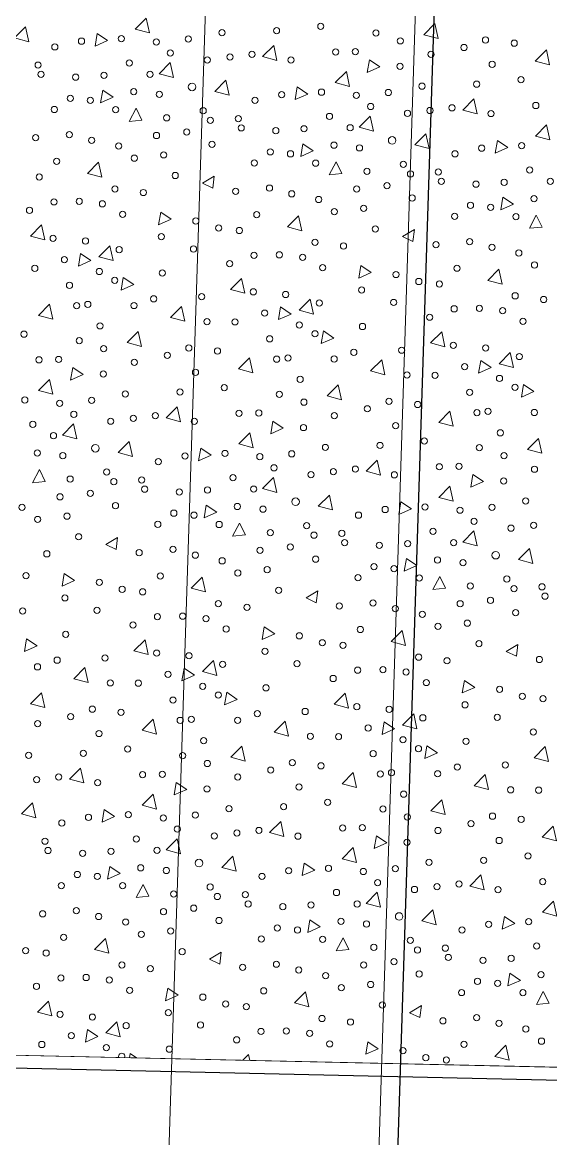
# Model space of a CAD drawing. Extents: x 2536801 to 2538856, y 7112140 to 7131569.
# Drawn here: x 2538106.5 to 2538134.2, y 7125144.8 to 7125203.3 of the extents above; entities that cross this region are included whole.
import ezdxf

# ---------------------------------------------------------------- set-up
doc = ezdxf.new("R2010")
doc.units = 0
doc.header["$LTSCALE"] = 100
doc.header["$MEASUREMENT"] = 0
for name, color, linetype, lineweight in [('D_BOC_XST', 4, 'Continuous', 13), ('D_CTB_1', 2, 'Continuous', 0), ('D_EOS_ML', 7, 'Continuous', 30), ('D_EOT_ML', 7, 'Continuous', 13), ('D_FOC_XST', 4, 'Continuous', 30), ('D_RIPRAP_1', 7, 'Continuous', 0)]:
    doc.layers.add(name, color=color, linetype=linetype, lineweight=lineweight)

msp = doc.modelspace()

# ---------------------------------------------------------------- linework, layer by layer
at = {"layer": 'D_BOC_XST', "lineweight": 0}
msp.add_line((2538065.879, 7125150.105), (2538221.899, 7125146.619), dxfattribs=at)
at = {"layer": 'D_BOC_XST', "lineweight": 0, "flags": 128}
msp.add_lwpolyline([(2538065.879, 7125150.105), (2538221.899, 7125146.619)], dxfattribs=at)
at = {"layer": 'D_CTB_1', "linetype": 'Continuous', "lineweight": 0, "ltscale": 0.025}
msp.add_line((2538115.994, 7124856.643), (2538134.146, 7125426.355), dxfattribs=at)
at = {"layer": 'D_EOS_ML'}
msp.add_line((2537858.555, 7116745.355), (2538220.422, 7128102.775), dxfattribs=at)
at = {"layer": 'D_EOT_ML'}
msp.add_line((2537846.561, 7116745.737), (2538208.428, 7128103.157), dxfattribs=at)
at = {"layer": 'D_FOC_XST'}
msp.add_line((2538065.864, 7125149.438), (2538221.884, 7125145.953), dxfattribs=at)
at = {"layer": 'D_RIPRAP_1', "color": 7, "linetype": 'Continuous', "lineweight": 0}
for p, q in [((2538115.911, 7125194.909), (2538116.524, 7125195.281)), ((2538116.447, 7125194.654), (2538115.911, 7125194.909)), ((2538116.524, 7125195.281), (2538116.447, 7125194.654)), ((2538126.399, 7125192.106), (2538127.012, 7125192.478)), ((2538126.935, 7125191.851), (2538126.399, 7125192.106)), ((2538127.012, 7125192.478), (2538126.935, 7125191.851)), ((2538110.85, 7125175.971), (2538111.463, 7125176.344)), ((2538111.463, 7125176.344), (2538111.386, 7125175.716)), ((2538111.386, 7125175.716), (2538110.85, 7125175.971)), ((2538121.338, 7125173.169), (2538121.951, 7125173.541)), ((2538121.951, 7125173.541), (2538121.874, 7125172.914)), ((2538121.874, 7125172.914), (2538121.338, 7125173.169)), ((2538131.826, 7125170.366), (2538132.439, 7125170.738)), ((2538132.362, 7125170.111), (2538131.826, 7125170.366)), ((2538132.439, 7125170.738), (2538132.362, 7125170.111)), ((2538116.277, 7125154.231), (2538116.89, 7125154.604)), ((2538116.89, 7125154.604), (2538116.814, 7125153.976)), ((2538116.814, 7125153.976), (2538116.277, 7125154.231)), ((2538126.765, 7125151.428), (2538127.378, 7125151.801)), ((2538127.378, 7125151.801), (2538127.302, 7125151.173)), ((2538127.302, 7125151.173), (2538126.765, 7125151.428))]:
    msp.add_line(p, q, dxfattribs=at)
at = {"layer": 'D_RIPRAP_1', "color": 7, "linetype": 'Continuous', "lineweight": 0, "flags": 128}
msp.add_lwpolyline([(2538239.134, 7125173.106, -0.01059), (2538242.367, 7125234.009), (2538042.985, 7125238.706), (2538043.662, 7125214.778, -0.01006), (2538044.155, 7125154.751, 0.000227), (2538044.204, 7125154.73, 0.094213), (2538065.879, 7125150.105), (2538221.899, 7125146.619, 0.08498), (2538238.368, 7125149.062)], format="xyb", close=True, dxfattribs=at)
for points in [[(2538106.813, 7125202.325), (2538106.062, 7125202.526), (2538106.642, 7125203.108)], [(2538113.131, 7125202.781), (2538112.38, 7125202.982), (2538112.96, 7125203.564)], [(2538128.259, 7125202.492), (2538127.508, 7125202.693), (2538128.088, 7125203.275)], [(2538110.279, 7125202.095), (2538110.39, 7125202.756), (2538110.939, 7125202.386)], [(2538119.811, 7125201.346), (2538119.06, 7125201.547), (2538119.64, 7125202.129)], [(2538134.1, 7125201.109), (2538133.349, 7125201.31), (2538133.929, 7125201.892)], [(2538124.545, 7125200.717), (2538124.656, 7125201.379), (2538125.205, 7125201.008)], [(2538114.384, 7125200.443), (2538113.632, 7125200.644), (2538114.212, 7125201.226)], [(2538123.619, 7125199.979), (2538122.868, 7125200.18), (2538123.448, 7125200.762)], [(2538117.301, 7125199.522), (2538116.55, 7125199.723), (2538117.13, 7125200.305)], [(2538110.568, 7125199.117), (2538110.679, 7125199.779), (2538111.228, 7125199.409)], [(2538120.767, 7125199.292), (2538120.878, 7125199.954), (2538121.427, 7125199.583)], [(2538130.299, 7125198.543), (2538129.548, 7125198.744), (2538130.128, 7125199.326)], [(2538112.729, 7125198.217), (2538112.063, 7125198.148), (2538112.426, 7125198.834)], [(2538124.872, 7125197.64), (2538124.12, 7125197.841), (2538124.7, 7125198.423)], [(2538134.107, 7125197.176), (2538133.356, 7125197.377), (2538133.936, 7125197.959)], [(2538127.789, 7125196.72), (2538127.038, 7125196.92), (2538127.618, 7125197.502)], [(2538121.056, 7125196.314), (2538121.167, 7125196.976), (2538121.716, 7125196.606)], [(2538131.255, 7125196.489), (2538131.366, 7125197.151), (2538131.915, 7125196.78)], [(2538110.633, 7125195.222), (2538109.881, 7125195.423), (2538110.461, 7125196.005)], [(2538123.217, 7125195.414), (2538122.551, 7125195.345), (2538122.914, 7125196.031)], [(2538131.544, 7125193.511), (2538131.655, 7125194.173), (2538132.204, 7125193.803)], [(2538113.609, 7125192.731), (2538113.719, 7125193.393), (2538114.268, 7125193.023)], [(2538121.121, 7125192.419), (2538120.369, 7125192.62), (2538120.949, 7125193.202)], [(2538133.705, 7125192.611), (2538133.039, 7125192.543), (2538133.402, 7125193.228)], [(2538107.642, 7125191.939), (2538106.89, 7125192.14), (2538107.47, 7125192.722)], [(2538111.233, 7125190.851), (2538110.481, 7125191.052), (2538111.061, 7125191.634)], [(2538109.405, 7125190.563), (2538109.515, 7125191.225), (2538110.064, 7125190.855)], [(2538124.097, 7125189.929), (2538124.207, 7125190.591), (2538124.756, 7125190.22)], [(2538131.609, 7125189.617), (2538130.857, 7125189.817), (2538131.437, 7125190.399)], [(2538111.643, 7125189.303), (2538111.754, 7125189.965), (2538112.303, 7125189.594)], [(2538118.13, 7125189.136), (2538117.378, 7125189.337), (2538117.958, 7125189.919)], [(2538108.064, 7125187.777), (2538107.312, 7125187.978), (2538107.892, 7125188.56)], [(2538114.983, 7125187.671), (2538114.231, 7125187.872), (2538114.811, 7125188.454)], [(2538121.721, 7125188.048), (2538120.969, 7125188.249), (2538121.549, 7125188.831)], [(2538119.892, 7125187.761), (2538120.003, 7125188.423), (2538120.552, 7125188.052)], [(2538112.711, 7125186.357), (2538111.959, 7125186.558), (2538112.539, 7125187.14)], [(2538122.131, 7125186.5), (2538122.242, 7125187.162), (2538122.791, 7125186.792)], [(2538128.618, 7125186.334), (2538127.866, 7125186.534), (2538128.446, 7125187.116)], [(2538118.552, 7125184.974), (2538117.8, 7125185.175), (2538118.38, 7125185.757)], [(2538125.471, 7125184.868), (2538124.719, 7125185.069), (2538125.299, 7125185.651)], [(2538130.38, 7125184.958), (2538130.491, 7125185.62), (2538131.04, 7125185.249)], [(2538132.209, 7125185.246), (2538131.457, 7125185.446), (2538132.037, 7125186.028)], [(2538108.996, 7125184.582), (2538109.107, 7125185.244), (2538109.656, 7125184.874)], [(2538108.07, 7125183.844), (2538107.319, 7125184.045), (2538107.899, 7125184.627)], [(2538123.199, 7125183.554), (2538122.447, 7125183.755), (2538123.027, 7125184.337)], [(2538132.619, 7125183.697), (2538132.729, 7125184.359), (2538133.278, 7125183.989)], [(2538114.75, 7125182.409), (2538113.999, 7125182.61), (2538114.579, 7125183.192)], [(2538129.04, 7125182.172), (2538128.288, 7125182.372), (2538128.868, 7125182.954)], [(2538109.323, 7125181.505), (2538108.572, 7125181.706), (2538109.151, 7125182.288)], [(2538119.484, 7125181.779), (2538119.595, 7125182.441), (2538120.144, 7125182.071)], [(2538118.558, 7125181.041), (2538117.807, 7125181.242), (2538118.387, 7125181.824)], [(2538133.687, 7125180.752), (2538132.935, 7125180.953), (2538133.515, 7125181.535)], [(2538112.24, 7125180.585), (2538111.489, 7125180.786), (2538112.069, 7125181.368)], [(2538115.706, 7125180.354), (2538115.817, 7125181.016), (2538116.366, 7125180.646)], [(2538125.238, 7125179.606), (2538124.487, 7125179.807), (2538125.067, 7125180.389)], [(2538107.668, 7125179.279), (2538107.002, 7125179.211), (2538107.365, 7125179.896)], [(2538119.811, 7125178.703), (2538119.059, 7125178.903), (2538119.639, 7125179.485)], [(2538129.972, 7125178.976), (2538130.083, 7125179.638), (2538130.632, 7125179.268)], [(2538122.728, 7125177.782), (2538121.977, 7125177.983), (2538122.557, 7125178.565)], [(2538129.046, 7125178.238), (2538128.295, 7125178.439), (2538128.875, 7125179.021)], [(2538115.995, 7125177.377), (2538116.106, 7125178.039), (2538116.655, 7125177.668)], [(2538126.194, 7125177.551), (2538126.305, 7125178.213), (2538126.854, 7125177.843)], [(2538118.156, 7125176.476), (2538117.49, 7125176.408), (2538117.853, 7125177.093)], [(2538130.299, 7125175.9), (2538129.547, 7125176.101), (2538130.127, 7125176.683)], [(2538133.216, 7125174.979), (2538132.465, 7125175.18), (2538133.045, 7125175.762)], [(2538126.483, 7125174.574), (2538126.594, 7125175.236), (2538127.143, 7125174.865)], [(2538108.548, 7125173.794), (2538108.659, 7125174.456), (2538109.208, 7125174.086)], [(2538116.06, 7125173.482), (2538115.308, 7125173.683), (2538115.888, 7125174.265)], [(2538128.644, 7125173.674), (2538127.978, 7125173.605), (2538128.341, 7125174.291)], [(2538119.036, 7125170.991), (2538119.147, 7125171.653), (2538119.696, 7125171.283)], [(2538126.548, 7125170.679), (2538125.796, 7125170.88), (2538126.376, 7125171.462)], [(2538106.582, 7125170.365), (2538106.693, 7125171.027), (2538107.242, 7125170.657)], [(2538113.069, 7125170.199), (2538112.317, 7125170.4), (2538112.897, 7125170.982)], [(2538116.66, 7125169.111), (2538115.908, 7125169.312), (2538116.488, 7125169.894)], [(2538109.922, 7125168.734), (2538109.17, 7125168.935), (2538109.75, 7125169.517)], [(2538114.832, 7125168.823), (2538114.942, 7125169.485), (2538115.491, 7125169.115)], [(2538129.524, 7125168.188), (2538129.634, 7125168.85), (2538130.183, 7125168.48)], [(2538107.65, 7125167.42), (2538106.898, 7125167.621), (2538107.478, 7125168.203)], [(2538117.07, 7125167.563), (2538117.181, 7125168.224), (2538117.73, 7125167.854)], [(2538123.557, 7125167.396), (2538122.805, 7125167.597), (2538123.385, 7125168.179)], [(2538113.491, 7125166.037), (2538112.739, 7125166.238), (2538113.319, 7125166.82)], [(2538127.148, 7125166.308), (2538126.396, 7125166.509), (2538126.976, 7125167.091)], [(2538120.41, 7125165.931), (2538119.658, 7125166.132), (2538120.238, 7125166.714)], [(2538125.32, 7125166.02), (2538125.43, 7125166.682), (2538125.979, 7125166.312)], [(2538118.138, 7125164.617), (2538117.386, 7125164.818), (2538117.966, 7125165.4)], [(2538127.558, 7125164.76), (2538127.669, 7125165.422), (2538128.218, 7125165.051)], [(2538134.045, 7125164.593), (2538133.293, 7125164.794), (2538133.873, 7125165.376)], [(2538109.69, 7125163.471), (2538108.938, 7125163.672), (2538109.518, 7125164.254)], [(2538123.979, 7125163.234), (2538123.227, 7125163.435), (2538123.807, 7125164.017)], [(2538130.898, 7125163.128), (2538130.146, 7125163.329), (2538130.726, 7125163.911)], [(2538114.423, 7125162.842), (2538114.534, 7125163.504), (2538115.083, 7125163.133)], [(2538113.498, 7125162.104), (2538112.746, 7125162.305), (2538113.326, 7125162.887)], [(2538107.18, 7125161.648), (2538106.428, 7125161.848), (2538107.008, 7125162.43)], [(2538128.626, 7125161.814), (2538127.874, 7125162.015), (2538128.454, 7125162.597)], [(2538110.646, 7125161.417), (2538110.756, 7125162.079), (2538111.305, 7125161.708)], [(2538120.177, 7125160.669), (2538119.426, 7125160.869), (2538120.006, 7125161.451)], [(2538134.467, 7125160.431), (2538133.715, 7125160.632), (2538134.295, 7125161.214)], [(2538114.75, 7125159.765), (2538113.999, 7125159.966), (2538114.579, 7125160.548)], [(2538124.911, 7125160.039), (2538125.022, 7125160.701), (2538125.571, 7125160.331)], [(2538123.986, 7125159.301), (2538123.234, 7125159.502), (2538123.814, 7125160.084)], [(2538117.668, 7125158.845), (2538116.916, 7125159.046), (2538117.496, 7125159.628)], [(2538121.133, 7125158.614), (2538121.244, 7125159.276), (2538121.793, 7125158.906)], [(2538110.935, 7125158.439), (2538111.045, 7125159.101), (2538111.594, 7125158.731)], [(2538130.665, 7125157.866), (2538129.914, 7125158.067), (2538130.494, 7125158.649)], [(2538113.095, 7125157.539), (2538112.429, 7125157.471), (2538112.792, 7125158.156)], [(2538125.238, 7125156.962), (2538124.487, 7125157.163), (2538125.066, 7125157.745)], [(2538134.473, 7125156.498), (2538133.722, 7125156.699), (2538134.302, 7125157.281)], [(2538121.423, 7125155.636), (2538121.533, 7125156.298), (2538122.082, 7125155.928)], [(2538128.155, 7125156.042), (2538127.404, 7125156.243), (2538127.984, 7125156.825)], [(2538131.621, 7125155.811), (2538131.732, 7125156.473), (2538132.281, 7125156.103)], [(2538110.999, 7125154.545), (2538110.248, 7125154.745), (2538110.828, 7125155.327)], [(2538123.583, 7125154.736), (2538122.917, 7125154.668), (2538123.28, 7125155.353)], [(2538131.91, 7125152.834), (2538132.021, 7125153.496), (2538132.57, 7125153.125)], [(2538113.975, 7125152.054), (2538114.086, 7125152.716), (2538114.635, 7125152.345)], [(2538121.487, 7125151.742), (2538120.736, 7125151.943), (2538121.315, 7125152.525)], [(2538134.071, 7125151.933), (2538133.405, 7125151.865), (2538133.768, 7125152.55)], [(2538108.008, 7125151.261), (2538107.257, 7125151.462), (2538107.836, 7125152.044)], [(2538109.771, 7125149.886), (2538109.881, 7125150.548), (2538110.43, 7125150.177)], [(2538111.599, 7125150.174), (2538110.847, 7125150.374), (2538111.427, 7125150.956)], [(2538124.463, 7125149.251), (2538124.574, 7125149.913), (2538125.123, 7125149.543)], [(2538131.975, 7125148.939), (2538131.223, 7125149.14), (2538131.803, 7125149.722)]]:
    msp.add_lwpolyline(points, close=True, dxfattribs=at)
for points in [[(2538112.084, 7125149.073), (2538112.12, 7125149.287), (2538112.45, 7125149.065)], [(2538118.024, 7125148.94), (2538118.324, 7125149.242), (2538118.392, 7125148.932)]]:
    msp.add_lwpolyline(points, dxfattribs=at)
at = {"layer": 'D_RIPRAP_1', "color": 7, "linetype": 'Continuous', "lineweight": 0}
for centre, radius in [((2538119.79, 7125202.902), 0.163), ((2538122.108, 7125203.132), 0.163), ((2538109.569, 7125202.351), 0.163), ((2538111.659, 7125202.484), 0.163), ((2538113.486, 7125202.312), 0.163), ((2538115.162, 7125202.464), 0.163), ((2538116.926, 7125202.798), 0.163), ((2538124.996, 7125202.784), 0.163), ((2538126.282, 7125202.368), 0.163), ((2538130.741, 7125202.411), 0.163), ((2538108.171, 7125202.053), 0.163), ((2538114.229, 7125201.73), 0.163), ((2538122.889, 7125201.785), 0.163), ((2538123.923, 7125201.804), 0.163), ((2538129.61, 7125202.021), 0.163), ((2538132.245, 7125202.247), 0.163), ((2538112.078, 7125201.21), 0.163), ((2538116.164, 7125201.371), 0.163), ((2538117.345, 7125201.523), 0.163), ((2538118.498, 7125201.662), 0.163), ((2538120.542, 7125201.362), 0.163), ((2538127.881, 7125201.657), 0.163), ((2538107.295, 7125201.097), 0.163), ((2538107.45, 7125200.611), 0.163), ((2538110.744, 7125200.563), 0.163), ((2538113.161, 7125200.614), 0.163), ((2538126.262, 7125201.038), 0.163), ((2538131.091, 7125201.135), 0.163), ((2538109.266, 7125200.465), 0.163), ((2538115.361, 7125199.954), 0.199), ((2538127.414, 7125199.995), 0.163), ((2538130.278, 7125200.1), 0.163), ((2538132.596, 7125200.329), 0.163), ((2538112.309, 7125199.704), 0.163), ((2538113.65, 7125199.562), 0.163), ((2538120.057, 7125199.548), 0.163), ((2538122.146, 7125199.681), 0.163), ((2538123.974, 7125199.509), 0.163), ((2538125.65, 7125199.662), 0.163), ((2538108.979, 7125199.353), 0.163), ((2538110.034, 7125199.249), 0.163), ((2538118.659, 7125199.251), 0.163), ((2538124.717, 7125198.928), 0.163), ((2538128.986, 7125198.859), 0.163), ((2538133.377, 7125198.982), 0.163), ((2538108.143, 7125198.771), 0.163), ((2538111.357, 7125198.761), 0.163), ((2538114.036, 7125198.335), 0.163), ((2538115.944, 7125198.703), 0.163), ((2538117.783, 7125198.295), 0.163), ((2538122.566, 7125198.407), 0.163), ((2538126.652, 7125198.568), 0.163), ((2538127.833, 7125198.72), 0.163), ((2538131.03, 7125198.559), 0.163), ((2538116.323, 7125198.2), 0.163), ((2538117.938, 7125197.808), 0.163), ((2538119.754, 7125197.662), 0.163), ((2538121.232, 7125197.76), 0.163), ((2538123.649, 7125197.812), 0.163), ((2538107.165, 7125197.29), 0.163), ((2538108.931, 7125197.453), 0.163), ((2538110.101, 7125197.153), 0.163), ((2538113.498, 7125197.407), 0.163), ((2538115.086, 7125197.587), 0.163), ((2538125.849, 7125197.151), 0.199), ((2538111.513, 7125196.857), 0.163), ((2538116.411, 7125196.941), 0.163), ((2538119.467, 7125196.55), 0.163), ((2538122.797, 7125196.901), 0.163), ((2538124.138, 7125196.76), 0.163), ((2538130.545, 7125196.745), 0.163), ((2538132.634, 7125196.878), 0.163), ((2538108.266, 7125196.058), 0.163), ((2538112.333, 7125196.221), 0.163), ((2538113.871, 7125196.392), 0.163), ((2538118.631, 7125195.969), 0.163), ((2538120.522, 7125196.446), 0.163), ((2538121.845, 7125195.958), 0.163), ((2538126.432, 7125195.9), 0.163), ((2538129.147, 7125196.448), 0.163), ((2538114.479, 7125195.312), 0.163), ((2538124.524, 7125195.532), 0.163), ((2538126.811, 7125195.397), 0.163), ((2538128.271, 7125195.492), 0.163), ((2538133.054, 7125195.605), 0.163), ((2538107.352, 7125195.232), 0.163), ((2538125.574, 7125194.784), 0.163), ((2538128.426, 7125195.005), 0.163), ((2538130.242, 7125194.859), 0.163), ((2538131.719, 7125194.957), 0.163), ((2538134.137, 7125195.009), 0.163), ((2538111.318, 7125194.609), 0.163), ((2538112.811, 7125194.419), 0.163), ((2538117.653, 7125194.487), 0.163), ((2538119.419, 7125194.65), 0.163), ((2538120.589, 7125194.35), 0.163), ((2538123.986, 7125194.604), 0.163), ((2538126.899, 7125194.138), 0.163), ((2538108.122, 7125193.929), 0.163), ((2538109.448, 7125193.955), 0.163), ((2538110.666, 7125193.828), 0.163), ((2538122.001, 7125194.054), 0.163), ((2538124.359, 7125193.589), 0.163), ((2538129.955, 7125193.748), 0.163), ((2538131.01, 7125193.644), 0.163), ((2538133.285, 7125194.098), 0.163), ((2538106.843, 7125193.49), 0.163), ((2538111.724, 7125193.279), 0.163), ((2538118.754, 7125193.255), 0.163), ((2538122.821, 7125193.418), 0.163), ((2538129.119, 7125193.166), 0.163), ((2538132.333, 7125193.156), 0.163), ((2538115.561, 7125192.924), 0.163), ((2538116.759, 7125192.56), 0.163), ((2538117.84, 7125192.429), 0.163), ((2538124.967, 7125192.51), 0.163), ((2538108.081, 7125192.018), 0.163), ((2538109.777, 7125191.878), 0.163), ((2538113.757, 7125192.11), 0.163), ((2538121.806, 7125191.806), 0.163), ((2538129.907, 7125191.848), 0.163), ((2538111.542, 7125191.429), 0.163), ((2538115.439, 7125191.46), 0.163), ((2538123.299, 7125191.616), 0.163), ((2538128.141, 7125191.684), 0.163), ((2538131.077, 7125191.547), 0.163), ((2538132.489, 7125191.251), 0.163), ((2538108.675, 7125190.901), 0.163), ((2538117.331, 7125190.687), 0.163), ((2538118.61, 7125191.126), 0.163), ((2538119.936, 7125191.152), 0.163), ((2538121.154, 7125191.026), 0.163), ((2538133.308, 7125190.616), 0.163), ((2538107.124, 7125190.442), 0.163), ((2538110.498, 7125190.279), 0.163), ((2538113.806, 7125190.199), 0.163), ((2538122.212, 7125190.476), 0.163), ((2538126.049, 7125190.121), 0.163), ((2538129.242, 7125190.452), 0.163), ((2538108.94, 7125189.555), 0.163), ((2538111.313, 7125189.818), 0.163), ((2538127.247, 7125189.757), 0.163), ((2538128.328, 7125189.626), 0.163), ((2538115.863, 7125188.958), 0.163), ((2538118.569, 7125189.216), 0.163), ((2538120.264, 7125189.075), 0.163), ((2538124.245, 7125189.307), 0.163), ((2538132.294, 7125189.003), 0.163), ((2538109.312, 7125188.489), 0.163), ((2538109.9, 7125188.553), 0.163), ((2538112.322, 7125188.496), 0.163), ((2538113.353, 7125188.846), 0.163), ((2538122.03, 7125188.626), 0.163), ((2538125.927, 7125188.657), 0.163), ((2538129.098, 7125188.323), 0.163), ((2538130.424, 7125188.35), 0.163), ((2538133.787, 7125188.813), 0.163), ((2538119.163, 7125188.098), 0.163), ((2538127.819, 7125187.884), 0.163), ((2538131.642, 7125188.223), 0.163), ((2538110.54, 7125187.43), 0.163), ((2538116.14, 7125187.656), 0.163), ((2538117.612, 7125187.639), 0.163), ((2538120.986, 7125187.477), 0.163), ((2538124.294, 7125187.396), 0.163), ((2538132.7, 7125187.673), 0.163), ((2538106.559, 7125186.997), 0.163), ((2538109.448, 7125186.65), 0.163), ((2538119.428, 7125186.752), 0.163), ((2538121.801, 7125187.015), 0.163), ((2538110.734, 7125186.233), 0.163), ((2538115.192, 7125186.276), 0.163), ((2538116.696, 7125186.112), 0.163), ((2538123.841, 7125186.043), 0.163), ((2538126.351, 7125186.155), 0.163), ((2538129.057, 7125186.413), 0.163), ((2538130.752, 7125186.272), 0.163), ((2538107.34, 7125185.65), 0.163), ((2538108.374, 7125185.67), 0.163), ((2538112.332, 7125185.523), 0.163), ((2538114.061, 7125185.887), 0.163), ((2538119.8, 7125185.686), 0.163), ((2538120.388, 7125185.75), 0.163), ((2538122.81, 7125185.693), 0.163), ((2538132.518, 7125185.823), 0.163), ((2538110.714, 7125184.904), 0.163), ((2538115.542, 7125185), 0.163), ((2538126.628, 7125184.853), 0.163), ((2538128.1, 7125184.837), 0.163), ((2538129.651, 7125185.296), 0.163), ((2538117.047, 7125184.194), 0.163), ((2538121.028, 7125184.627), 0.163), ((2538131.474, 7125184.674), 0.163), ((2538132.289, 7125184.212), 0.163), ((2538111.865, 7125183.861), 0.163), ((2538114.729, 7125183.965), 0.163), ((2538119.935, 7125183.847), 0.163), ((2538129.916, 7125183.949), 0.163), ((2538106.598, 7125183.546), 0.163), ((2538108.425, 7125183.375), 0.163), ((2538110.101, 7125183.527), 0.163), ((2538121.222, 7125183.431), 0.163), ((2538124.549, 7125183.084), 0.163), ((2538125.68, 7125183.473), 0.163), ((2538127.184, 7125183.309), 0.163), ((2538109.168, 7125182.793), 0.163), ((2538111.103, 7125182.433), 0.163), ((2538112.284, 7125182.585), 0.163), ((2538113.437, 7125182.724), 0.163), ((2538115.481, 7125182.425), 0.163), ((2538117.828, 7125182.847), 0.163), ((2538118.862, 7125182.867), 0.163), ((2538122.82, 7125182.72), 0.163), ((2538130.288, 7125182.883), 0.163), ((2538130.876, 7125182.948), 0.163), ((2538133.298, 7125182.891), 0.163), ((2538107.017, 7125182.273), 0.163), ((2538121.202, 7125182.101), 0.163), ((2538126.03, 7125182.197), 0.163), ((2538108.1, 7125181.677), 0.163), ((2538127.535, 7125181.391), 0.163), ((2538131.516, 7125181.824), 0.163), ((2538107.248, 7125180.766), 0.163), ((2538110.3, 7125181.017), 0.199), ((2538117.086, 7125180.743), 0.163), ((2538120.589, 7125180.724), 0.163), ((2538122.353, 7125181.058), 0.163), ((2538125.217, 7125181.162), 0.163), ((2538130.423, 7125181.044), 0.163), ((2538108.589, 7125180.625), 0.163), ((2538113.598, 7125180.313), 0.163), ((2538114.996, 7125180.61), 0.163), ((2538118.913, 7125180.572), 0.163), ((2538131.71, 7125180.628), 0.163), ((2538110.883, 7125179.766), 0.163), ((2538119.656, 7125179.99), 0.163), ((2538121.591, 7125179.63), 0.163), ((2538122.772, 7125179.783), 0.163), ((2538123.925, 7125179.922), 0.163), ((2538125.969, 7125179.622), 0.163), ((2538128.316, 7125180.044), 0.163), ((2538129.35, 7125180.064), 0.163), ((2538133.308, 7125179.917), 0.163), ((2538108.975, 7125179.398), 0.163), ((2538111.262, 7125179.263), 0.163), ((2538112.722, 7125179.357), 0.163), ((2538117.505, 7125179.47), 0.163), ((2538131.69, 7125179.298), 0.163), ((2538108.437, 7125178.469), 0.163), ((2538110.026, 7125178.649), 0.163), ((2538112.877, 7125178.87), 0.163), ((2538114.693, 7125178.725), 0.163), ((2538116.171, 7125178.823), 0.163), ((2538118.588, 7125178.874), 0.163), ((2538106.452, 7125177.919), 0.163), ((2538111.35, 7125178.003), 0.163), ((2538117.736, 7125177.963), 0.163), ((2538119.077, 7125177.822), 0.163), ((2538120.788, 7125178.214), 0.199), ((2538125.484, 7125177.807), 0.163), ((2538127.574, 7125177.941), 0.163), ((2538129.401, 7125177.769), 0.163), ((2538131.077, 7125177.921), 0.163), ((2538132.841, 7125178.255), 0.163), ((2538107.272, 7125177.284), 0.163), ((2538108.81, 7125177.455), 0.163), ((2538114.407, 7125177.613), 0.163), ((2538115.461, 7125177.509), 0.163), ((2538124.086, 7125177.51), 0.163), ((2538130.144, 7125177.187), 0.163), ((2538113.57, 7125177.031), 0.163), ((2538116.784, 7125177.021), 0.163), ((2538119.463, 7125176.595), 0.163), ((2538121.371, 7125176.963), 0.163), ((2538127.993, 7125176.667), 0.163), ((2538132.079, 7125176.828), 0.163), ((2538133.26, 7125176.98), 0.163), ((2538109.418, 7125176.375), 0.163), ((2538121.75, 7125176.46), 0.163), ((2538123.21, 7125176.554), 0.163), ((2538123.365, 7125176.068), 0.163), ((2538126.659, 7125176.02), 0.163), ((2538129.076, 7125176.071), 0.163), ((2538107.75, 7125175.481), 0.163), ((2538112.592, 7125175.549), 0.163), ((2538114.358, 7125175.713), 0.163), ((2538115.529, 7125175.413), 0.163), ((2538118.925, 7125175.666), 0.163), ((2538120.513, 7125175.846), 0.163), ((2538125.181, 7125175.922), 0.163), ((2538131.276, 7125175.411), 0.199), ((2538116.94, 7125175.116), 0.163), ((2538121.838, 7125175.201), 0.163), ((2538124.894, 7125174.81), 0.163), ((2538128.224, 7125175.16), 0.163), ((2538129.565, 7125175.019), 0.163), ((2538106.663, 7125174.341), 0.163), ((2538113.694, 7125174.317), 0.163), ((2538117.76, 7125174.481), 0.163), ((2538119.298, 7125174.652), 0.163), ((2538124.058, 7125174.228), 0.163), ((2538125.949, 7125174.706), 0.163), ((2538110.5, 7125173.987), 0.163), ((2538127.272, 7125174.218), 0.163), ((2538129.951, 7125173.792), 0.163), ((2538131.859, 7125174.16), 0.163), ((2538132.238, 7125173.657), 0.163), ((2538133.698, 7125173.751), 0.163), ((2538108.697, 7125173.173), 0.163), ((2538111.699, 7125173.623), 0.163), ((2538112.779, 7125173.491), 0.163), ((2538119.906, 7125173.572), 0.163), ((2538133.853, 7125173.265), 0.163), ((2538106.482, 7125172.491), 0.163), ((2538110.378, 7125172.523), 0.163), ((2538116.745, 7125172.868), 0.163), ((2538118.238, 7125172.678), 0.163), ((2538123.08, 7125172.747), 0.163), ((2538124.846, 7125172.91), 0.163), ((2538126.016, 7125172.61), 0.163), ((2538129.413, 7125172.864), 0.163), ((2538131.001, 7125173.044), 0.163), ((2538113.549, 7125172.188), 0.163), ((2538114.875, 7125172.215), 0.163), ((2538116.093, 7125172.088), 0.163), ((2538127.428, 7125172.313), 0.163), ((2538132.326, 7125172.398), 0.163), ((2538112.27, 7125171.75), 0.163), ((2538117.151, 7125171.538), 0.163), ((2538124.181, 7125171.515), 0.163), ((2538128.248, 7125171.678), 0.163), ((2538129.786, 7125171.849), 0.163), ((2538108.745, 7125171.261), 0.163), ((2538120.988, 7125171.184), 0.163), ((2538122.187, 7125170.82), 0.163), ((2538130.394, 7125170.769), 0.163), ((2538113.508, 7125170.278), 0.163), ((2538115.204, 7125170.138), 0.163), ((2538119.184, 7125170.37), 0.163), ((2538123.267, 7125170.689), 0.163), ((2538107.261, 7125169.559), 0.163), ((2538108.292, 7125169.908), 0.163), ((2538110.802, 7125170.02), 0.163), ((2538116.97, 7125169.689), 0.163), ((2538120.866, 7125169.72), 0.163), ((2538127.233, 7125170.066), 0.163), ((2538128.726, 7125169.876), 0.163), ((2538133.568, 7125169.944), 0.163), ((2538114.102, 7125169.161), 0.163), ((2538124.037, 7125169.386), 0.163), ((2538125.363, 7125169.412), 0.163), ((2538126.581, 7125169.285), 0.163), ((2538111.079, 7125168.718), 0.163), ((2538112.551, 7125168.702), 0.163), ((2538115.925, 7125168.539), 0.163), ((2538119.233, 7125168.459), 0.163), ((2538122.758, 7125168.947), 0.163), ((2538127.639, 7125168.736), 0.163), ((2538131.476, 7125168.381), 0.163), ((2538114.368, 7125167.815), 0.163), ((2538116.74, 7125168.077), 0.163), ((2538132.674, 7125168.017), 0.163), ((2538133.755, 7125167.886), 0.163), ((2538110.131, 7125167.339), 0.163), ((2538121.29, 7125167.217), 0.163), ((2538123.996, 7125167.475), 0.163), ((2538125.692, 7125167.335), 0.163), ((2538129.672, 7125167.567), 0.163), ((2538109, 7125166.949), 0.163), ((2538111.636, 7125167.174), 0.163), ((2538114.739, 7125166.749), 0.163), ((2538115.327, 7125166.813), 0.163), ((2538117.749, 7125166.756), 0.163), ((2538118.78, 7125167.106), 0.163), ((2538127.457, 7125166.886), 0.163), ((2538131.354, 7125166.917), 0.163), ((2538107.271, 7125166.585), 0.163), ((2538110.481, 7125166.063), 0.163), ((2538124.59, 7125166.358), 0.163), ((2538133.246, 7125166.144), 0.163), ((2538115.967, 7125165.69), 0.163), ((2538121.567, 7125165.916), 0.163), ((2538123.039, 7125165.899), 0.163), ((2538126.413, 7125165.736), 0.163), ((2538129.721, 7125165.656), 0.163), ((2538106.805, 7125164.923), 0.163), ((2538109.669, 7125165.028), 0.163), ((2538111.986, 7125165.257), 0.163), ((2538114.875, 7125164.909), 0.163), ((2538124.855, 7125165.012), 0.163), ((2538127.228, 7125165.274), 0.163), ((2538116.161, 7125164.493), 0.163), ((2538120.619, 7125164.536), 0.163), ((2538122.124, 7125164.372), 0.163), ((2538129.268, 7125164.303), 0.163), ((2538131.778, 7125164.415), 0.163), ((2538108.377, 7125163.787), 0.163), ((2538112.767, 7125163.91), 0.163), ((2538113.801, 7125163.929), 0.163), ((2538117.759, 7125163.782), 0.163), ((2538119.488, 7125164.146), 0.163), ((2538125.227, 7125163.946), 0.163), ((2538125.815, 7125164.01), 0.163), ((2538128.237, 7125163.953), 0.163), ((2538107.224, 7125163.648), 0.163), ((2538110.42, 7125163.487), 0.163), ((2538116.141, 7125163.163), 0.163), ((2538120.969, 7125163.26), 0.163), ((2538132.055, 7125163.113), 0.163), ((2538126.455, 7125162.887), 0.163), ((2538133.527, 7125163.096), 0.163), ((2538117.293, 7125162.121), 0.163), ((2538120.157, 7125162.225), 0.163), ((2538122.474, 7125162.454), 0.163), ((2538125.363, 7125162.107), 0.163), ((2538108.537, 7125161.376), 0.163), ((2538109.936, 7125161.673), 0.163), ((2538112.025, 7125161.806), 0.163), ((2538113.852, 7125161.634), 0.163), ((2538115.529, 7125161.787), 0.163), ((2538126.649, 7125161.69), 0.163), ((2538131.107, 7125161.733), 0.163), ((2538132.611, 7125161.569), 0.163), ((2538114.595, 7125161.053), 0.163), ((2538117.711, 7125160.845), 0.163), ((2538118.864, 7125160.984), 0.163), ((2538123.255, 7125161.107), 0.163), ((2538124.289, 7125161.127), 0.163), ((2538128.247, 7125160.98), 0.163), ((2538129.976, 7125161.344), 0.163), ((2538107.661, 7125160.42), 0.163), ((2538112.444, 7125160.533), 0.163), ((2538116.53, 7125160.693), 0.163), ((2538120.908, 7125160.684), 0.163), ((2538126.629, 7125160.361), 0.163), ((2538131.457, 7125160.457), 0.163), ((2538107.816, 7125159.933), 0.163), ((2538109.632, 7125159.787), 0.163), ((2538111.11, 7125159.885), 0.163), ((2538113.527, 7125159.937), 0.163), ((2538132.962, 7125159.651), 0.163), ((2538112.675, 7125159.026), 0.163), ((2538115.727, 7125159.276), 0.199), ((2538127.781, 7125159.318), 0.163), ((2538130.644, 7125159.422), 0.163), ((2538109.346, 7125158.676), 0.163), ((2538110.401, 7125158.572), 0.163), ((2538114.016, 7125158.885), 0.163), ((2538119.025, 7125158.573), 0.163), ((2538120.423, 7125158.87), 0.163), ((2538122.513, 7125159.003), 0.163), ((2538124.34, 7125158.831), 0.163), ((2538126.016, 7125158.984), 0.163), ((2538108.509, 7125158.094), 0.163), ((2538111.723, 7125158.084), 0.163), ((2538116.31, 7125158.025), 0.163), ((2538125.083, 7125158.25), 0.163), ((2538127.018, 7125157.89), 0.163), ((2538128.199, 7125158.042), 0.163), ((2538129.352, 7125158.181), 0.163), ((2538131.396, 7125157.882), 0.163), ((2538133.743, 7125158.304), 0.163), ((2538114.402, 7125157.658), 0.163), ((2538116.689, 7125157.523), 0.163), ((2538118.149, 7125157.617), 0.163), ((2538122.932, 7125157.73), 0.163), ((2538109.298, 7125156.776), 0.163), ((2538113.864, 7125156.729), 0.163), ((2538115.453, 7125156.909), 0.163), ((2538118.304, 7125157.13), 0.163), ((2538120.12, 7125156.984), 0.163), ((2538121.598, 7125157.082), 0.163), ((2538124.015, 7125157.134), 0.163), ((2538107.531, 7125156.612), 0.163), ((2538110.468, 7125156.475), 0.163), ((2538111.879, 7125156.179), 0.163), ((2538116.777, 7125156.263), 0.163), ((2538123.163, 7125156.223), 0.163), ((2538126.215, 7125156.474), 0.199), ((2538133.001, 7125156.2), 0.163), ((2538112.699, 7125155.544), 0.163), ((2538114.237, 7125155.714), 0.163), ((2538119.834, 7125155.873), 0.163), ((2538120.889, 7125155.769), 0.163), ((2538124.504, 7125156.082), 0.163), ((2538129.513, 7125155.77), 0.163), ((2538130.911, 7125156.067), 0.163), ((2538108.633, 7125155.38), 0.163), ((2538118.997, 7125155.291), 0.163), ((2538122.211, 7125155.281), 0.163), ((2538126.798, 7125155.223), 0.163), ((2538133.42, 7125154.927), 0.163), ((2538106.638, 7125154.685), 0.163), ((2538107.718, 7125154.554), 0.163), ((2538114.845, 7125154.635), 0.163), ((2538124.89, 7125154.855), 0.163), ((2538127.177, 7125154.72), 0.163), ((2538128.637, 7125154.814), 0.163), ((2538111.684, 7125153.931), 0.163), ((2538118.019, 7125153.809), 0.163), ((2538119.785, 7125153.973), 0.163), ((2538124.352, 7125153.926), 0.163), ((2538125.941, 7125154.106), 0.163), ((2538128.792, 7125154.327), 0.163), ((2538130.608, 7125154.182), 0.163), ((2538132.086, 7125154.279), 0.163), ((2538108.488, 7125153.251), 0.163), ((2538109.814, 7125153.278), 0.163), ((2538113.178, 7125153.741), 0.163), ((2538120.956, 7125153.672), 0.163), ((2538122.367, 7125153.376), 0.163), ((2538127.265, 7125153.46), 0.163), ((2538133.651, 7125153.42), 0.163), ((2538107.209, 7125152.812), 0.163), ((2538111.032, 7125153.151), 0.163), ((2538112.09, 7125152.601), 0.163), ((2538119.121, 7125152.577), 0.163), ((2538123.187, 7125152.741), 0.163), ((2538124.725, 7125152.911), 0.163), ((2538130.322, 7125153.07), 0.163), ((2538131.377, 7125152.966), 0.163), ((2538115.927, 7125152.246), 0.163), ((2538129.485, 7125152.488), 0.163), ((2538132.699, 7125152.478), 0.163), ((2538114.124, 7125151.432), 0.163), ((2538117.126, 7125151.883), 0.163), ((2538118.206, 7125151.751), 0.163), ((2538125.333, 7125151.832), 0.163), ((2538108.448, 7125151.341), 0.163), ((2538110.143, 7125151.2), 0.163), ((2538122.172, 7125151.128), 0.163), ((2538123.666, 7125150.938), 0.163), ((2538128.507, 7125151.006), 0.163), ((2538130.273, 7125151.17), 0.163), ((2538131.444, 7125150.87), 0.163), ((2538111.909, 7125150.751), 0.163), ((2538115.805, 7125150.782), 0.163), ((2538118.976, 7125150.448), 0.163), ((2538120.302, 7125150.475), 0.163), ((2538121.52, 7125150.348), 0.163), ((2538132.855, 7125150.573), 0.163), ((2538107.49, 7125149.764), 0.163), ((2538109.041, 7125150.224), 0.163), ((2538117.697, 7125150.009), 0.163), ((2538122.578, 7125149.798), 0.163), ((2538129.609, 7125149.774), 0.163), ((2538133.675, 7125149.938), 0.163), ((2538110.865, 7125149.602), 0.163), ((2538114.172, 7125149.521), 0.163), ((2538126.415, 7125149.444), 0.163), ((2538127.614, 7125149.08), 0.163), ((2538128.694, 7125148.948), 0.163)]:
    msp.add_circle(centre, radius, dxfattribs=at)
msp.add_arc((2538111.679, 7125149.14), 0.163, 337.87903, 199.56125, dxfattribs=at)

doc.saveas('drawing.dxf')
